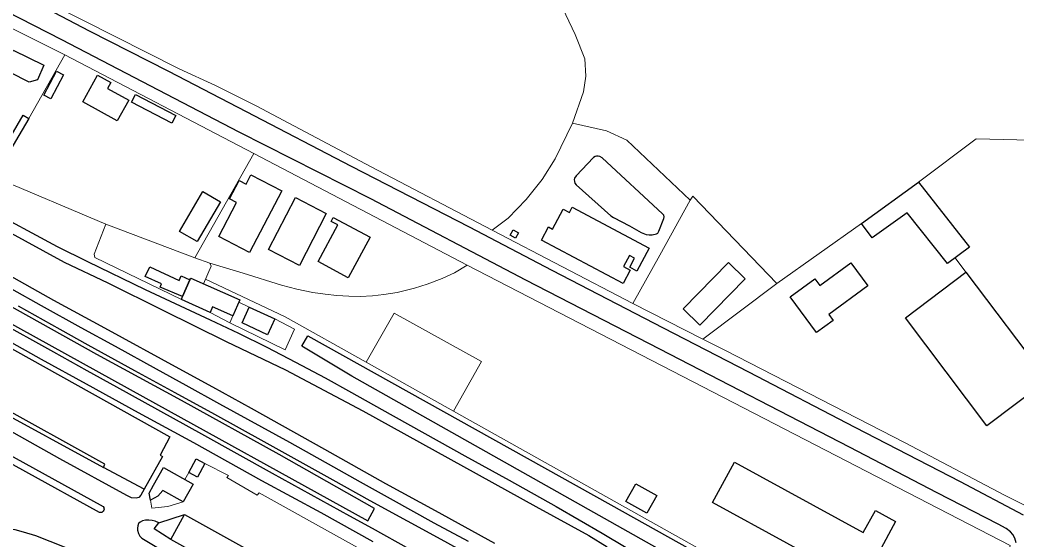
# Model space of a CAD drawing. Header units: metres. Extents: x -1319 to 2200, y -1209 to 1268.
# Drawn here: x 44.5 to 465.9, y -353.3 to -133.4 of the extents above; entities that cross this region are included whole.
import ezdxf

# ---------------------------------------------------------------- set-up
doc = ezdxf.new("R2010")
doc.units = ezdxf.units.M
for name, color, linetype, lineweight, true_color in [('CALE_FERATA', 7, 'Continuous', 25, 0xa7b2b0), ('CLADIRI_CONTUR', 7, 'Continuous', 25, 0x4b5962), ('PARCELE_CONTUR', 7, 'Continuous', 13, 0xb58c63), ('PAVAJ', 7, 'Continuous', 25, 0xd1d6d2), ('STRAZI', 7, 'Continuous', 25, 0xc4cccb)]:
    doc.layers.add(name, color=color, linetype=linetype, lineweight=lineweight, true_color=true_color)

msp = doc.modelspace()

# ---------------------------------------------------------------- linework, layer by layer
at = {"layer": 'CALE_FERATA'}
for points in [[(21.09, -212.84), (63.14, -235.77), (81.6, -244.56), (104.83, -256.06), (131.64, -269.4), (156.77, -281.41), (189.44, -298.7), (262.55, -339.14), (284.89, -351.44), (292.66, -356.13)], [(31.68, -213.83), (49.48, -223.5), (60.18, -229.14), (73.07, -235.59), (97.46, -247.46), (124.94, -260.28), (136.84, -265.88), (148.82, -271.81), (161.01, -278.08), (173.5, -284.78), (184.57, -290.9), (197.5, -298.19), (232.55, -317.67), (251.27, -327.97), (271.16, -339.17), (290.57, -350.46), (310.86, -362.54), (318.63, -367.38), (328.92, -374.48), (344.38, -385.25), (351.26, -389.65), (361.23, -395.8), (380.52, -406.53)], [(-13.92, -239.14), (53.4, -276.8), (72.45, -287.27), (94.42, -299.43), (117.79, -312.11), (146.58, -328.08), (171.64, -341.7), (193.61, -354.01)], [(37.36, -239.95), (58.64, -251.93), (80.21, -263.65), (111.57, -280.75), (125.81, -288.59), (142.22, -297.53), (173.21, -314.89), (199.03, -329.36), (219.95, -340.86), (245, -354.67)], [(40.87, -247.09), (53.44, -254.09), (70.21, -263.5), (84.79, -271.34), (102.01, -280.94), (114.57, -287.78), (128.78, -295.77), (158.34, -311.92), (176.95, -322.44), (188.27, -328.66), (201.01, -335.77), (219.47, -346.06), (233.9, -353.79)], [(43.73, -254.34), (61.39, -264.16), (73.22, -270.79), (92.96, -281.67), (109.95, -291.01), (126.66, -300.16), (147.61, -311.67), (162.74, -320.09), (176.69, -327.82), (192.4, -336.54), (208.08, -345.22), (222.4, -352.95), (236.14, -360.53)], [(34.21, -260.28), (58.6, -273.68), (72.74, -281.67), (85.27, -288.48), (121.16, -308.48), (151.05, -325.04), (183.72, -343.06), (193.32, -348.37), (209.03, -357.01)]]:
    msp.add_lwpolyline(points, dxfattribs=at)
at = {"layer": 'CLADIRI_CONTUR'}
for points in [[(51.93, -158.71), (48.38, -159.75), (32.41, -151.74), (35.23, -146.19), (40.44, -148.7), (41.6, -146.25), (54.63, -152.5), (51.93, -158.71)], [(57.53, -166.78), (54.54, -165.2), (59.89, -155.04), (62.89, -156.61), (57.53, -166.78)], [(90.46, -167.28), (85.64, -176.03), (71.05, -168), (77.26, -156.72), (82.86, -159.8), (81.47, -162.34), (90.46, -167.28)], [(91.57, -168.24), (93.27, -164.96), (110.33, -173.83), (108.63, -177.11), (91.57, -168.24)], [(34.98, -192.21), (45.78, -173.64), (48.19, -175.03), (37.38, -193.61), (34.98, -192.21)], [(128.48, -224.93), (135.99, -210.62), (133.1, -209.11), (137.17, -201.35), (140.06, -202.86), (142.13, -198.92), (155.13, -205.74), (141.49, -231.75), (128.48, -224.93)], [(445.85, -229.45), (436.51, -236.37), (419.51, -214.91), (404.71, -225.6), (400.21, -219.49), (424.27, -202.01), (445.85, -229.45)], [(111.94, -222.82), (121.75, -205.95), (129.22, -210.29), (119.41, -227.16), (111.94, -222.82)], [(162.59, -237.18), (149.59, -230.47), (160.92, -208.53), (173.91, -215.24), (162.59, -237.18)], [(276.71, -214.83), (277.9, -212.6), (310.36, -229.93), (305.21, -239.58), (302.21, -237.98), (304.25, -234.17), (302.05, -232.99), (299.52, -237.73), (302.41, -239.27), (299.4, -244.91), (264.88, -226.48), (267.83, -220.95), (269.51, -221.85), (274.02, -213.4), (276.71, -214.83)], [(183.25, -242.45), (170.5, -235.6), (178.82, -220.11), (176.03, -218.61), (176.93, -216.92), (192.47, -225.26), (183.25, -242.45)], [(255.14, -223.43), (253.88, -225.64), (251.7, -224.39), (252.96, -222.18), (255.14, -223.43)], [(351.06, -242.92), (331.83, -262.52), (324.75, -255.57), (343.98, -235.97), (351.06, -242.92)], [(103.69, -246.45), (104.36, -244.97), (97.44, -241.85), (99.32, -237.84), (111.8, -243.52), (112.64, -241.64), (116.35, -243.27), (113.25, -250.42), (103.69, -246.45)], [(382.58, -245.75), (395.72, -236.12), (402.85, -245.85), (386.36, -257.93), (388.23, -260.47), (381.17, -265.64), (370.06, -250.47), (380.46, -242.86), (382.58, -245.75)], [(478.73, -285.7), (453.17, -304.98), (418.74, -259.34), (444.3, -240.06), (478.73, -285.7)], [(134.44, -258.49), (125.93, -254.76), (124.83, -257.13), (112.7, -251.64), (113.25, -250.42), (116.35, -243.27), (116.66, -242.6), (137.41, -251.7), (134.44, -258.49)], [(152.2, -259.84), (149.16, -266.49), (138.34, -261.53), (141.38, -254.89), (152.2, -259.84)], [(23.97, -273.25), (28.61, -265.53), (107.81, -309.62), (103.71, -317.39), (104.73, -317.96), (97.04, -331.84), (79.73, -322.72), (80.4, -321.24), (33.09, -295.02), (32.17, -296.7), (22.33, -291.25), (25.85, -284.9), (18.4, -280.78), (22.9, -272.66), (23.97, -273.25)], [(115.8, -324.73), (118.93, -318.95), (122.62, -320.94), (119.49, -326.72), (115.8, -324.73)], [(105.11, -322.72), (117.63, -329.72), (113.48, -337.14), (104.87, -332.31), (102.75, -334.76), (99.61, -336.44), (99.06, -333.5), (100.96, -330.14), (105.11, -322.72)], [(407.24, -364.5), (404.72, -363.12), (399.97, -371.8), (337.23, -337.49), (346.55, -320.45), (400.9, -350.17), (406.04, -340.78), (414.59, -345.45), (407.43, -358.57), (409.78, -359.85), (407.24, -364.5)], [(309.44, -342), (300.6, -337.05), (304.8, -329.55), (313.64, -334.51), (309.44, -342)], [(167.3, -372.14), (161.43, -382.68), (108.19, -353.09), (114.05, -342.54), (167.3, -372.14)]]:
    msp.add_lwpolyline(points, close=True, dxfattribs=at)
at = {"layer": 'PARCELE_CONTUR'}
for points in [[(446.43, -58.04), (443.29, -53.35), (428.72, -59.35), (422.12, -48.66), (418.68, -49.83), (415.9, -49.9), (410.69, -39.5), (386.45, 0.86), (325.06, 91.99), (326.3, 99.69), (324.25, 102.98), (314.14, 97.34), (271.14, 71.92), (208.65, 24.31), (241.18, -42.5), (267.11, -99.35), (274.73, -115.18), (272.53, -125.58), (279.12, -139.64), (283.23, -149.9), (283.67, -157.22), (282.64, -163.82), (277.98, -177.11)], [(208.65, 24.31), (184.18, 4.82), (174.59, -2.36), (149.53, -19.8), (130.41, -32.69), (81.7, -70.56), (85.43, -77.67), (22.43, -107.92), (57.67, -126.68), (111.81, -154.11), (127.19, -161.11), (144.3, -169.72), (192.87, -195.57), (244.13, -222.27)], [(34.03, -200.02), (-18.11, -178.74), (12.47, -121.91), (36.73, -134.81), (63.39, -148.16)], [(143.4, -189.92), (63.39, -148.16), (48.19, -175.03)], [(244.13, -222.27), (250.87, -217.26), (258.49, -209.27), (265.23, -200.85), (270.65, -192.2), (277.98, -177.11), (292.41, -180.26), (300.91, -184.22), (327.72, -209.56), (314.9, -232.86), (303.54, -253.26), (244.13, -222.27)], [(424.27, -202.01), (448.64, -183.67), (488.71, -184.62), (489.81, -186.23), (496.77, -183.52), (498.16, -187.11), (519.74, -177.8)], [(37.38, -193.61), (34.03, -200.02), (80.73, -219.82)], [(143.4, -189.92), (118.43, -234.07)], [(143.4, -189.92), (233.47, -237.07)], [(303.54, -253.26), (333.03, -268.46), (364.38, -244.87), (328.93, -207.95), (327.72, -209.56)], [(112.7, -251.64), (76.18, -233.8), (75.86, -232.5), (80.73, -219.82), (118.43, -234.07), (124.68, -236.19), (125.27, -237.59), (122.07, -244.98)], [(400.21, -219.49), (364.38, -244.87)], [(444.3, -240.06), (439.76, -233.96)], [(233.47, -237.07), (228.14, -240.3), (222.86, -242.73), (216.55, -245.17), (211.18, -246.88), (203.97, -248.64), (198.33, -249.5), (193.46, -250.09), (188.27, -250.31), (183.49, -250.27), (178.44, -249.86), (173.52, -249.41), (168.2, -248.64), (161.48, -247.2), (155.03, -245.58), (138.89, -240.43), (124.68, -236.19)], [(233.47, -237.07), (463.03, -355.64), (462.4, -358.66), (431.72, -397.83)], [(190.79, -278.16), (156.61, -258.97), (122.93, -242.99)], [(136.93, -252.81), (141.38, -254.89)], [(124.83, -257.13), (133.24, -261.43)], [(152.2, -259.84), (160.48, -264.13), (156.51, -272.88), (133.24, -261.43), (134.44, -258.49)], [(190.79, -278.16), (227.72, -298.86), (239.54, -277.84), (202.67, -257.46), (190.79, -278.16)], [(481.58, -311.06), (480.75, -311.79), (492.84, -327.07), (477.31, -342.64), (460.57, -334.39), (418.59, -312.2), (342.7, -273.22), (333.03, -268.46)], [(418.31, -404.47), (417.66, -405.25), (227.72, -298.86)], [(122.62, -320.94), (132.57, -325.99), (131.99, -326.94), (144.8, -334.42), (145.56, -333.34), (217.27, -373.21)], [(115.8, -324.73), (114.11, -327.75)], [(99.61, -336.44), (100.19, -339.88), (107.05, -339.16), (113.48, -337.14)]]:
    msp.add_lwpolyline(points, dxfattribs=at)
at = {"layer": 'PAVAJ'}
for points in [[(279.53, -203.2), (294.27, -216.31), (295.32, -216.94), (302.05, -220.53), (307.09, -223.26), (309.1, -224.08), (310.43, -224.33), (311.65, -224.33), (313.56, -223.89), (314.06, -223.53), (314.46, -222.78), (316.6, -217.4), (316.71, -216.6), (316.58, -216.01), (316.12, -215.38), (290.6, -191.71), (289.53, -191.09), (288.85, -191), (288.12, -191.05), (287.62, -191.2), (286.94, -191.64), (279.57, -199.31), (278.87, -200.28), (278.77, -200.93), (278.81, -201.79), (278.98, -202.4), (279.53, -203.2)], [(-9.64, -234.01), (91.05, -289.73), (191.53, -345.22), (194.31, -340.02), (153.98, -317.12), (112.7, -294.38), (77.03, -274.82), (3.7, -234.01), (-6.49, -228.56), (-9.64, -234.01)], [(32.17, -296.7), (79.73, -322.72)], [(108.19, -353.09), (101.14, -348.63), (103.17, -346.06), (114.05, -342.54)]]:
    msp.add_lwpolyline(points, dxfattribs=at)
at = {"layer": 'STRAZI'}
for points in [[(465.51, -354.48), (465.03, -352.58), (464.11, -351.01), (463.16, -349.83), (461.26, -348.4), (457.89, -346.65), (432.17, -333.31), (395.11, -314.12), (314.89, -272.55), (258.34, -243.39), (192.84, -209.11), (137.1, -180.83), (62.23, -141.78), (14.94, -117.57)], [(468.65, -342.81), (442.05, -328.78), (397.51, -305.67), (352.52, -282.31), (316.51, -263.74), (269.37, -239.29), (234.54, -221.1), (184.67, -195.43), (140.22, -172.32), (107.4, -155.26), (73.83, -138.16), (29.13, -114.67)], [(341.59, -372.36), (184.75, -284.01), (163.58, -271.41), (166.14, -266.94), (294.2, -338.37), (407.89, -401.96)], [(97.04, -331.84), (95.58, -334.39), (94.66, -335.27), (93.6, -335.57), (91.62, -335.46), (89.61, -334.54), (61.37, -318.94), (31.58, -302.3)], [(17.02, -304.62), (79.65, -339.17), (79.88, -339.56), (80, -339.88), (80.01, -340.26), (79.91, -340.72), (79.69, -341.09), (79.36, -341.42), (79.06, -341.61), (78.55, -341.66), (78.06, -341.63), (15.67, -307.23), (15.09, -306.79), (14.79, -306.19), (14.74, -305.66), (14.83, -305.18), (15.11, -304.76), (15.47, -304.56), (15.87, -304.47), (16.42, -304.43), (17.02, -304.62)], [(103.17, -346.06), (101.64, -345.4), (100.34, -345.03), (98.89, -344.92), (97.5, -344.98), (96.31, -345.27), (95.32, -345.75), (94.63, -346.3), (94.24, -347.25), (94.13, -348.31), (94.17, -349.19), (94.53, -350.55), (95.08, -351.65), (96, -352.56), (115.08, -363.99)], [(-41.07, -373.16), (-13.93, -356.56), (-9.83, -354.48), (-6.68, -353.12), (-1.7, -351.58), (6.87, -349.93), (10.57, -349.42), (17.06, -348.62), (22.66, -348.25), (30.68, -348.07), (35.66, -348.1), (38.7, -348.36), (42.31, -348.91), (45.86, -349.79), (50.99, -351.4), (63.19, -356.2), (104.62, -378.72)]]:
    msp.add_lwpolyline(points, dxfattribs=at)

doc.saveas('drawing.dxf')
